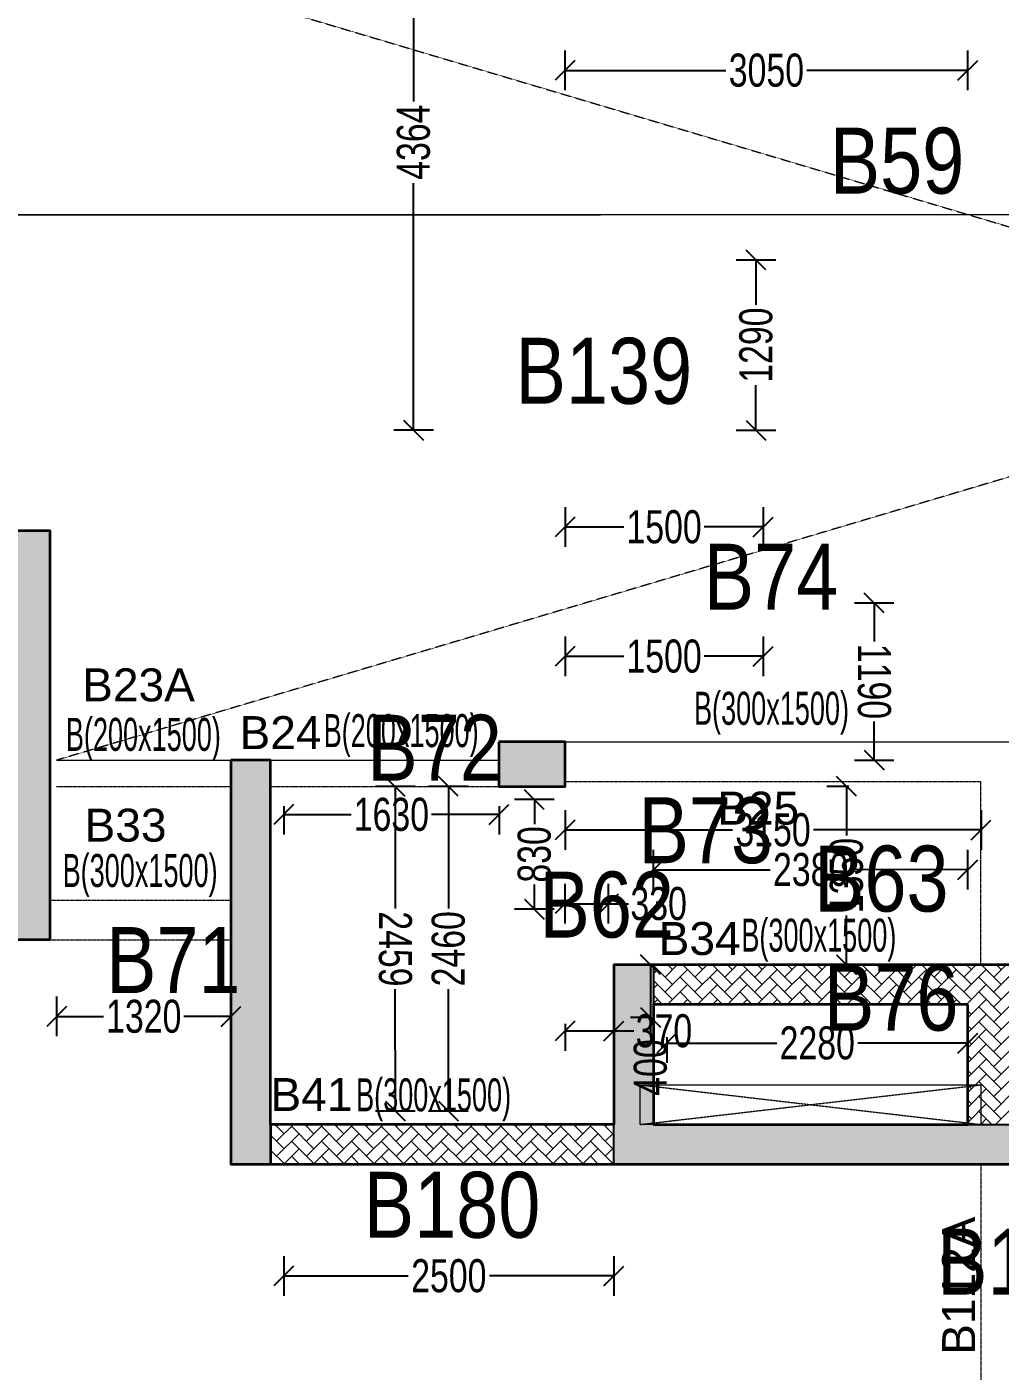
# Model space of a CAD drawing. Header units: millimetres. Extents: x -4 to 69440, y 27 to 29451.
# Drawn here: x 20498 to 27868, y 12879 to 23064 of the extents above; entities that cross this region are included whole.
import ezdxf
from ezdxf.enums import TextEntityAlignment as Align

# ---------------------------------------------------------------- set-up
doc = ezdxf.new("R2010")
doc.units = ezdxf.units.MM
doc.linetypes.add('ACAD_ISO04W100', pattern=[30, 24, -3, 0, -3])
doc.linetypes.add('HIDDEN', pattern=[0.375, 0.25, -0.125])
for name, color, linetype, lineweight in [('A-ANNO-TAGS-SECT', 4, 'ACAD_ISO04W100', 25), ('A-HIDD-ABVE', 8, 'HIDDEN', 20), ('S-BEAM', 7, 'Continuous', 18), ('S-BEAM-IDEN', 2, 'Continuous', 9), ('S-COL HATCH', 9, 'Continuous', 0), ('S-COLS', 5, 'Continuous', 35)]:
    doc.layers.add(name, color=color, linetype=linetype, lineweight=lineweight)
for name, color, linetype in [('Abhinav working', 6, 'Continuous'), ('Beam Nos', 7, 'Continuous'), ('SECTION LINE', 4, 'Continuous')]:
    doc.layers.add(name, color=color, linetype=linetype)
doc.styles.add('Dim.s & Anno.(Misc.)', font='ARIALN.TTF')
doc.styles.add('SC-BBS1', font='SansSerif')
doc.styles.add('SOBHA', font='swisscl.ttf')
doc.styles.add('Swis721 LtCn BT', font='swisscl.ttf', dxfattribs={"width": 0.9, "height": 233.355162})
doc.dimstyles.new('S-100', dxfattribs={"dimscale": 100, "dimtxt": 2.5, "dimasz": 1.5, "dimexe": 1.5, "dimexo": 1.5, "dimgap": 0.1, "dimtad": 0, "dimdec": 0, "dimrnd": 0.0005, "dimzin": 0, "dimdsep": 46, "dimtxsty": 'SOBHA', "dimblk": 'OBLIQUE', "dimcen": 0.09, "dimclrd": 8, "dimclre": 8, "dimclrt": 6, "dimadec": 0, "dimazin": 0, "dimtfac": 1, "dimtdec": 0, "dimtofl": 0, "dimtmove": 0, "dimatfit": 3, "dimfxl": 1.5, "dimfxlon": 1, "dimtolj": 1, "dimtzin": 0, "dimlwd": -1, "dimlwe": -1, "dimarcsym": 0})
pattern_1 = [(45, (-31789949.04, 20738732.18), (0, 113.13708499), [240, -80]), (135, (-31789892.47, 20738788.75), (9e-15, 113.13708499), [240, -80])]

# ---------------------------------------------------------------- blocks, each defined once
blk = doc.blocks.new('*U11')
at = {"lineweight": 20, "ltscale": 50}
blk.add_line((-5, 0), (-397.5, 0), dxfattribs=at)
at = {"color": 7, "style": 'Dim.s & Anno.(Misc.)'}
blk.add_attdef('SECTION-LETTER', text='', height=3, dxfattribs=at).set_placement((0, 0), align=Align.MIDDLE_CENTER)
blk = doc.blocks.new('*U10')
at = {"lineweight": 20, "ltscale": 50}
blk.add_line((-5, 0), (-225.54, 0), dxfattribs=at)
at = {"color": 7, "style": 'Dim.s & Anno.(Misc.)'}
blk.add_attdef('SECTION-LETTER', text='', height=3, dxfattribs=at).set_placement((0, 0), align=Align.MIDDLE_CENTER)
blk = doc.blocks.new('_OBLIQUE')
at = {"color": 0, "linetype": 'ByBlock'}
blk.add_line((-0.5, -0.5), (0.5, 0.5), dxfattribs=at)
blk = doc.blocks.new('*D242')
at = {"layer": 'Abhinav working', "color": 8, "transparency": 16777216}
for p, q in [((20723, 15716), (20723, 15416)), ((22043, 15716), (22043, 15416)), ((20723, 15566), (21079, 15566)), ((22043, 15566), (21687, 15566))]:
    blk.add_line(p, q, dxfattribs=at)
at = {"layer": 'Defpoints', "color": 0, "transparency": 16777216}
for p in [(20723, 16149, 0), (22043, 16149), (22043, 15566)]:
    blk.add_point(p, dxfattribs=at)
at = {"layer": 'Abhinav working', "color": 8, "transparency": 16777216, "xscale": 150, "yscale": 150, "zscale": 150, "rotation": 180}
blk.add_blockref('_OBLIQUE', (20723, 15566), dxfattribs=at)
at = {"layer": 'Abhinav working', "color": 8, "transparency": 16777216, "xscale": 150, "yscale": 150, "zscale": 150}
blk.add_blockref('_OBLIQUE', (22043, 15566), dxfattribs=at)
at = {"layer": 'Abhinav working', "color": 6, "transparency": 16777216, "insert": (21383, 15566), "char_height": 250, "attachment_point": 5, "style": 'SOBHA'}
blk.add_mtext('\\A1;1320', dxfattribs=at)
blk = doc.blocks.new('*D243')
at = {"layer": 'Abhinav working', "color": 8, "transparency": 16777216}
for p, q in [((22443, 17159), (22443, 16946)), ((24073, 17159), (24073, 16946)), ((22443, 17096), (22954, 17096)), ((24073, 17096), (23562, 17096))]:
    blk.add_line(p, q, dxfattribs=at)
at = {"layer": 'Defpoints', "color": 0, "transparency": 16777216}
for p in [(22443, 17309), (24073, 17309), (24073, 17096)]:
    blk.add_point(p, dxfattribs=at)
at = {"layer": 'Abhinav working', "color": 8, "transparency": 16777216, "xscale": 150, "yscale": 150, "zscale": 150, "rotation": 180}
blk.add_blockref('_OBLIQUE', (22443, 17096), dxfattribs=at)
at = {"layer": 'Abhinav working', "color": 8, "transparency": 16777216, "xscale": 150, "yscale": 150, "zscale": 150}
blk.add_blockref('_OBLIQUE', (24073, 17096), dxfattribs=at)
at = {"layer": 'Abhinav working', "color": 6, "transparency": 16777216, "insert": (23258, 17096), "char_height": 250, "attachment_point": 5, "style": 'SOBHA'}
blk.add_mtext('\\A1;1630', dxfattribs=at)
blk = doc.blocks.new('*D244')
at = {"layer": 'Abhinav working', "color": 8, "transparency": 16777216}
for p, q in [((23840, 17309), (23540, 17309)), ((23690, 17309), (23690, 16385)), ((23690, 14849), (23690, 15772)), ((23840, 14849), (23540, 14849))]:
    blk.add_line(p, q, dxfattribs=at)
at = {"layer": 'Defpoints', "color": 0, "transparency": 16777216}
for p in [(23690, 17309), (24273, 17309), (24273, 14849)]:
    blk.add_point(p, dxfattribs=at)
at = {"layer": 'Abhinav working', "color": 8, "transparency": 16777216, "xscale": 150, "yscale": 150, "zscale": 150}
for p, rotation in [((23690, 17309), 90), ((23690, 14849), 270)]:
    blk.add_blockref('_OBLIQUE', p, dxfattribs=dict(at, rotation=rotation))
at = {"layer": 'Abhinav working', "color": 6, "transparency": 16777216, "insert": (23690, 16079), "char_height": 250, "attachment_point": 5, "rotation": 90, "style": 'SOBHA'}
blk.add_mtext('\\A1;2460', dxfattribs=at)
blk = doc.blocks.new('*D245')
at = {"layer": 'Abhinav working', "color": 8, "transparency": 16777216}
for p, q in [((24573, 18445), (24573, 18145)), ((26073, 18445), (26073, 18145)), ((24573, 18295), (25019, 18295)), ((26073, 18295), (25627, 18295))]:
    blk.add_line(p, q, dxfattribs=at)
at = {"layer": 'Defpoints', "color": 0, "transparency": 16777216}
for p in [(24573, 18599), (26073, 18599), (26073, 18295)]:
    blk.add_point(p, dxfattribs=at)
at = {"layer": 'Abhinav working', "color": 8, "transparency": 16777216, "xscale": 150, "yscale": 150, "zscale": 150, "rotation": 180}
blk.add_blockref('_OBLIQUE', (24573, 18295), dxfattribs=at)
at = {"layer": 'Abhinav working', "color": 8, "transparency": 16777216, "xscale": 150, "yscale": 150, "zscale": 150}
blk.add_blockref('_OBLIQUE', (26073, 18295), dxfattribs=at)
at = {"layer": 'Abhinav working', "color": 6, "transparency": 16777216, "insert": (25323, 18295), "char_height": 250, "attachment_point": 5, "style": 'SOBHA'}
blk.add_mtext('\\A1;1500', dxfattribs=at)
blk = doc.blocks.new('*D246')
at = {"layer": 'Abhinav working', "color": 8, "transparency": 16777216}
for p, q in [((24573, 16270), (24573, 16570)), ((24903, 16270), (24903, 16570)), ((24573, 16420), (24903, 16420)), ((24903, 16420), (25053, 16420))]:
    blk.add_line(p, q, dxfattribs=at)
at = {"layer": 'Defpoints', "color": 0, "transparency": 16777216}
for p in [(24903, 16420), (24573, 15959), (24903, 15959)]:
    blk.add_point(p, dxfattribs=at)
at = {"layer": 'Abhinav working', "color": 8, "transparency": 16777216, "xscale": 150, "yscale": 150, "zscale": 150, "rotation": 180}
blk.add_blockref('_OBLIQUE', (24573, 16420), dxfattribs=at)
at = {"layer": 'Abhinav working', "color": 8, "transparency": 16777216, "xscale": 150, "yscale": 150, "zscale": 150}
blk.add_blockref('_OBLIQUE', (24903, 16420), dxfattribs=at)
at = {"layer": 'Abhinav working', "color": 6, "transparency": 16777216, "insert": (25282, 16420), "char_height": 250, "attachment_point": 5, "style": 'SOBHA'}
blk.add_mtext('\\A1;330', dxfattribs=at)
blk = doc.blocks.new('*D247')
at = {"layer": 'Abhinav working', "color": 8, "transparency": 16777216}
for p, q in [((25343, 15409), (25343, 15214)), ((27623, 15409), (27623, 15214)), ((25343, 15364), (26176, 15364)), ((27623, 15364), (26790, 15364))]:
    blk.add_line(p, q, dxfattribs=at)
at = {"layer": 'Defpoints', "color": 0, "transparency": 16777216}
for p in [(25343, 15559), (27623, 15559), (27623, 15364)]:
    blk.add_point(p, dxfattribs=at)
at = {"layer": 'Abhinav working', "color": 8, "transparency": 16777216, "xscale": 150, "yscale": 150, "zscale": 150, "rotation": 180}
blk.add_blockref('_OBLIQUE', (25343, 15364), dxfattribs=at)
at = {"layer": 'Abhinav working', "color": 8, "transparency": 16777216, "xscale": 150, "yscale": 150, "zscale": 150}
blk.add_blockref('_OBLIQUE', (27623, 15364), dxfattribs=at)
at = {"layer": 'Abhinav working', "color": 6, "transparency": 16777216, "insert": (26483, 15364), "char_height": 250, "attachment_point": 5, "style": 'SOBHA'}
blk.add_mtext('\\A1;2280', dxfattribs=at)
blk = doc.blocks.new('*D248')
at = {"layer": 'Abhinav working', "color": 8, "transparency": 16777216}
for p, q in [((25220, 15959), (25070, 15959)), ((25220, 15959), (25220, 15559)), ((25220, 15559), (25070, 15559)), ((25220, 15559), (25220, 15409))]:
    blk.add_line(p, q, dxfattribs=at)
at = {"layer": 'Defpoints', "color": 0, "transparency": 16777216}
for p in [(25343, 15959), (25220, 15559), (25343, 15559)]:
    blk.add_point(p, dxfattribs=at)
at = {"layer": 'Abhinav working', "color": 8, "transparency": 16777216, "xscale": 150, "yscale": 150, "zscale": 150}
for p, rotation in [((25220, 15959), 90), ((25220, 15559), 270)]:
    blk.add_blockref('_OBLIQUE', p, dxfattribs=dict(at, rotation=rotation))
at = {"layer": 'Abhinav working', "color": 6, "transparency": 16777216, "insert": (25220, 15179), "char_height": 250, "attachment_point": 5, "rotation": 90, "style": 'SOBHA'}
blk.add_mtext('\\A1;400', dxfattribs=at)
blk = doc.blocks.new('*D310')
at = {"layer": 'Abhinav working', "color": 8, "transparency": 16777216}
for p, q in [((22443, 13750), (22443, 13450)), ((24943, 13750), (24943, 13450)), ((22443, 13600), (23386, 13600)), ((24943, 13600), (24000, 13600))]:
    blk.add_line(p, q, dxfattribs=at)
at = {"layer": 'Defpoints', "color": 0, "transparency": 16777216}
for p in [(22443, 14449), (24943, 14449), (24943, 13600)]:
    blk.add_point(p, dxfattribs=at)
at = {"layer": 'Abhinav working', "color": 8, "transparency": 16777216, "xscale": 150, "yscale": 150, "zscale": 150, "rotation": 180}
blk.add_blockref('_OBLIQUE', (22443, 13600), dxfattribs=at)
at = {"layer": 'Abhinav working', "color": 8, "transparency": 16777216, "xscale": 150, "yscale": 150, "zscale": 150}
blk.add_blockref('_OBLIQUE', (24943, 13600), dxfattribs=at)
at = {"layer": 'Abhinav working', "color": 6, "transparency": 16777216, "insert": (23693, 13600), "char_height": 250, "attachment_point": 5, "style": 'SOBHA'}
blk.add_mtext('\\A1;2500', dxfattribs=at)
blk = doc.blocks.new('*D327')
at = {"layer": 'Abhinav working', "color": 8, "transparency": 16777216}
for p, q in [((23437, 17308), (23137, 17308)), ((23287, 17308), (23287, 16385)), ((23288, 14849), (23287, 15772)), ((23438, 14849), (23138, 14849))]:
    blk.add_line(p, q, dxfattribs=at)
at = {"layer": 'Defpoints', "color": 0, "transparency": 16777216}
for p in [(24272, 17308), (23288, 14849), (24273, 14849)]:
    blk.add_point(p, dxfattribs=at)
at = {"layer": 'Abhinav working', "color": 8, "transparency": 16777216, "xscale": 150, "yscale": 150, "zscale": 150}
for p, rotation in [((23287, 17308), 90.01370743428349), ((23288, 14849), 270.0137074342835)]:
    blk.add_blockref('_OBLIQUE', p, dxfattribs=dict(at, rotation=rotation))
at = {"layer": 'Abhinav working', "color": 6, "transparency": 16777216, "insert": (23287, 16078), "char_height": 250, "attachment_point": 5, "rotation": 270.0137, "style": 'SOBHA'}
blk.add_mtext('\\A1;2459', dxfattribs=at)
blk = doc.blocks.new('*D328')
at = {"layer": 'Abhinav working', "color": 8, "transparency": 16777216}
for p, q in [((24573, 15509), (24573, 15306)), ((24943, 15509), (24943, 15306)), ((24573, 15456), (24943, 15456)), ((24943, 15456), (25093, 15456))]:
    blk.add_line(p, q, dxfattribs=at)
at = {"layer": 'Defpoints', "color": 0, "transparency": 16777216}
for p in [(24573, 15659), (24943, 15659), (24943, 15456)]:
    blk.add_point(p, dxfattribs=at)
at = {"layer": 'Abhinav working', "color": 8, "transparency": 16777216, "xscale": 150, "yscale": 150, "zscale": 150, "rotation": 180}
blk.add_blockref('_OBLIQUE', (24573, 15456), dxfattribs=at)
at = {"layer": 'Abhinav working', "color": 8, "transparency": 16777216, "xscale": 150, "yscale": 150, "zscale": 150}
blk.add_blockref('_OBLIQUE', (24943, 15456), dxfattribs=at)
at = {"layer": 'Abhinav working', "color": 6, "transparency": 16777216, "insert": (25322, 15456), "char_height": 250, "attachment_point": 5, "style": 'SOBHA'}
blk.add_mtext('\\A1;370', dxfattribs=at)
blk = doc.blocks.new('*D329')
at = {"layer": 'Abhinav working', "color": 8, "transparency": 16777216}
for p, q in [((25243, 16528), (25243, 16828)), ((27623, 16529), (27623, 16829)), ((25243, 16678), (26126, 16678)), ((27623, 16679), (26739, 16678))]:
    blk.add_line(p, q, dxfattribs=at)
at = {"layer": 'Defpoints', "color": 0, "transparency": 16777216}
for p in [(27623, 16679), (25243, 15958), (27623, 15959)]:
    blk.add_point(p, dxfattribs=at)
at = {"layer": 'Abhinav working', "color": 8, "transparency": 16777216, "xscale": 150, "yscale": 150, "zscale": 150}
for p, rotation in [((25243, 16678), 180.0170933098416), ((27623, 16679), 0.0170933098416402)]:
    blk.add_blockref('_OBLIQUE', p, dxfattribs=dict(at, rotation=rotation))
at = {"layer": 'Abhinav working', "color": 6, "transparency": 16777216, "insert": (26433, 16678), "char_height": 250, "attachment_point": 5, "rotation": 0.0171, "style": 'SOBHA'}
blk.add_mtext('\\A1;2380', dxfattribs=at)
blk = doc.blocks.new('*D348')
at = {"layer": 'Abhinav working', "color": 8, "transparency": 16777216}
for p, q in [((25869, 21298), (26169, 21298)), ((26019, 21298), (26019, 20957)), ((26019, 20008), (26019, 20349)), ((25869, 20008), (26169, 20008))]:
    blk.add_line(p, q, dxfattribs=at)
at = {"layer": 'Defpoints', "color": 0, "transparency": 16777216}
for p in [(24573, 21298), (24573, 20008), (26019, 20008)]:
    blk.add_point(p, dxfattribs=at)
at = {"layer": 'Abhinav working', "color": 8, "transparency": 16777216, "xscale": 150, "yscale": 150, "zscale": 150}
for p, rotation in [((26019, 21298), 90), ((26019, 20008), 270)]:
    blk.add_blockref('_OBLIQUE', p, dxfattribs=dict(at, rotation=rotation))
at = {"layer": 'Abhinav working', "color": 6, "transparency": 16777216, "insert": (26019, 20653), "char_height": 250, "attachment_point": 5, "rotation": 90, "style": 'SOBHA'}
blk.add_mtext('\\A1;1290', dxfattribs=at)
blk = doc.blocks.new('*D367')
at = {"layer": 'Abhinav working', "color": 8, "transparency": 16777216}
for p, q in [((26764, 18699), (27064, 18699)), ((26914, 18699), (26914, 18408)), ((26914, 17509), (26914, 17800)), ((26764, 17509), (27064, 17509))]:
    blk.add_line(p, q, dxfattribs=at)
at = {"layer": 'Defpoints', "color": 0, "transparency": 16777216}
for p in [(26073, 18699), (26914, 18699), (26073, 17509)]:
    blk.add_point(p, dxfattribs=at)
at = {"layer": 'Abhinav working', "color": 8, "transparency": 16777216, "xscale": 150, "yscale": 150, "zscale": 150}
for p, rotation in [((26914, 18699), 90.00021059596487), ((26914, 17509), 270.0002105959649)]:
    blk.add_blockref('_OBLIQUE', p, dxfattribs=dict(at, rotation=rotation))
at = {"layer": 'Abhinav working', "color": 6, "transparency": 16777216, "insert": (26914, 18104), "char_height": 250, "attachment_point": 5, "rotation": 270.0002, "style": 'SOBHA'}
blk.add_mtext('\\A1;1190', dxfattribs=at)
blk = doc.blocks.new('*D412')
at = {"layer": 'Abhinav working', "color": 8, "transparency": 16777216}
for p, q in [((24573, 17129), (24573, 16829)), ((27723, 17129), (27723, 16829)), ((24573, 16979), (25841, 16979)), ((27723, 16979), (26455, 16979))]:
    blk.add_line(p, q, dxfattribs=at)
at = {"layer": 'Defpoints', "color": 0, "transparency": 16777216}
for p in [(24573, 17309), (27723, 17309), (27723, 16979)]:
    blk.add_point(p, dxfattribs=at)
at = {"layer": 'Abhinav working', "color": 8, "transparency": 16777216, "xscale": 150, "yscale": 150, "zscale": 150, "rotation": 180}
blk.add_blockref('_OBLIQUE', (24573, 16979), dxfattribs=at)
at = {"layer": 'Abhinav working', "color": 8, "transparency": 16777216, "xscale": 150, "yscale": 150, "zscale": 150}
blk.add_blockref('_OBLIQUE', (27723, 16979), dxfattribs=at)
at = {"layer": 'Abhinav working', "color": 6, "transparency": 16777216, "insert": (26148, 16979), "char_height": 250, "attachment_point": 5, "style": 'SOBHA'}
blk.add_mtext('\\A1;3150', dxfattribs=at)
blk = doc.blocks.new('*D415')
at = {"layer": 'Abhinav working', "color": 8, "transparency": 16777216}
for p, q in [((24573, 22585), (24573, 22885)), ((27623, 22585), (27623, 22885)), ((24573, 22735), (25791, 22735)), ((27623, 22735), (26405, 22735))]:
    blk.add_line(p, q, dxfattribs=at)
at = {"layer": 'Defpoints', "color": 0, "transparency": 16777216}
for p in [(27623, 22735), (24573, 22249), (27623, 22249)]:
    blk.add_point(p, dxfattribs=at)
at = {"layer": 'Abhinav working', "color": 8, "transparency": 16777216, "xscale": 150, "yscale": 150, "zscale": 150, "rotation": 180}
blk.add_blockref('_OBLIQUE', (24573, 22735), dxfattribs=at)
at = {"layer": 'Abhinav working', "color": 8, "transparency": 16777216, "xscale": 150, "yscale": 150, "zscale": 150}
blk.add_blockref('_OBLIQUE', (27623, 22735), dxfattribs=at)
at = {"layer": 'Abhinav working', "color": 6, "transparency": 16777216, "insert": (26098, 22735), "char_height": 250, "attachment_point": 5, "style": 'SOBHA'}
blk.add_mtext('\\A1;3050', dxfattribs=at)
blk = doc.blocks.new('*D416')
at = {"layer": 'Abhinav working', "color": 8, "transparency": 16777216}
for p, q in [((24573, 19425), (24573, 19125)), ((26073, 19425), (26073, 19125)), ((24573, 19275), (25019, 19275)), ((26073, 19275), (25627, 19275))]:
    blk.add_line(p, q, dxfattribs=at)
at = {"layer": 'Defpoints', "color": 0, "transparency": 16777216}
for p in [(24573, 19909), (26073, 19909), (26073, 19275)]:
    blk.add_point(p, dxfattribs=at)
at = {"layer": 'Abhinav working', "color": 8, "transparency": 16777216, "xscale": 150, "yscale": 150, "zscale": 150, "rotation": 180}
blk.add_blockref('_OBLIQUE', (24573, 19275), dxfattribs=at)
at = {"layer": 'Abhinav working', "color": 8, "transparency": 16777216, "xscale": 150, "yscale": 150, "zscale": 150}
blk.add_blockref('_OBLIQUE', (26073, 19275), dxfattribs=at)
at = {"layer": 'Abhinav working', "color": 6, "transparency": 16777216, "insert": (25323, 19275), "char_height": 250, "attachment_point": 5, "style": 'SOBHA'}
blk.add_mtext('\\A1;1500', dxfattribs=at)
blk = doc.blocks.new('*D417')
at = {"layer": 'Abhinav working', "color": 8, "transparency": 16777216}
for p, q in [((24491, 17209), (24191, 17209)), ((24341, 17209), (24341, 17023)), ((24341, 16379), (24341, 16565)), ((24491, 16379), (24191, 16379))]:
    blk.add_line(p, q, dxfattribs=at)
at = {"layer": 'Defpoints', "color": 0, "transparency": 16777216}
for p in [(24341, 17209), (25043, 17209), (25043, 16379)]:
    blk.add_point(p, dxfattribs=at)
at = {"layer": 'Abhinav working', "color": 8, "transparency": 16777216, "xscale": 150, "yscale": 150, "zscale": 150}
for p, rotation in [((24341, 17209), 89.99988758038377), ((24341, 16379), 269.9998875803838)]:
    blk.add_blockref('_OBLIQUE', p, dxfattribs=dict(at, rotation=rotation))
at = {"layer": 'Abhinav working', "color": 6, "transparency": 16777216, "insert": (24341, 16794), "char_height": 250, "attachment_point": 5, "rotation": 89.9999, "style": 'SOBHA'}
blk.add_mtext('\\A1;830', dxfattribs=at)
blk = doc.blocks.new('*D418')
at = {"layer": 'Abhinav working', "color": 8, "transparency": 16777216}
for p, q in [((26723, 17309), (26555, 17309)), ((26705, 17309), (26705, 16938)), ((26705, 15959), (26705, 16330)), ((26723, 15959), (26555, 15959))]:
    blk.add_line(p, q, dxfattribs=at)
at = {"layer": 'Defpoints', "color": 0, "transparency": 16777216}
for p in [(26705, 17309), (26873, 17309), (26873, 15959)]:
    blk.add_point(p, dxfattribs=at)
at = {"layer": 'Abhinav working', "color": 8, "transparency": 16777216, "xscale": 150, "yscale": 150, "zscale": 150}
for p, rotation in [((26705, 17309), 90), ((26705, 15959), 270)]:
    blk.add_blockref('_OBLIQUE', p, dxfattribs=dict(at, rotation=rotation))
at = {"layer": 'Abhinav working', "color": 6, "transparency": 16777216, "insert": (26705, 16634), "char_height": 250, "attachment_point": 5, "rotation": 90, "style": 'SOBHA'}
blk.add_mtext('\\A1;1350', dxfattribs=at)
blk = doc.blocks.new('*D436')
at = {"layer": 'Abhinav working', "color": 8, "transparency": 16777216}
for p, q in [((23576, 24373), (23276, 24373)), ((23426, 24373), (23426, 22500)), ((23426, 20009), (23426, 21881)), ((23576, 20009), (23276, 20009))]:
    blk.add_line(p, q, dxfattribs=at)
at = {"layer": 'Defpoints', "color": 0, "transparency": 16777216}
for p in [(23426, 24373), (24073, 24373), (24073, 20009)]:
    blk.add_point(p, dxfattribs=at)
at = {"layer": 'Abhinav working', "color": 8, "transparency": 16777216, "xscale": 150, "yscale": 150, "zscale": 150}
for p, rotation in [((23426, 24373), 90), ((23426, 20009), 270)]:
    blk.add_blockref('_OBLIQUE', p, dxfattribs=dict(at, rotation=rotation))
at = {"layer": 'Abhinav working', "color": 6, "transparency": 16777216, "insert": (23426, 22191), "char_height": 250, "attachment_point": 5, "rotation": 90, "style": 'SOBHA'}
blk.add_mtext('\\A1;4364', dxfattribs=at)

msp = doc.modelspace()

# ---------------------------------------------------------------- hatches: boundary and pattern name
at = {"layer": 'S-COL HATCH', "transparency": 33554687}
h = msp.add_hatch(color=256, dxfattribs=at)
h.dxf.hatch_style = 1
h.paths.add_polyline_path([(20372.8, 16147.6), (20672.8, 16147.6), (20672.8, 19247.6), (20372.8, 19247.6)])
h = msp.add_hatch(color=256, dxfattribs=at)
h.dxf.hatch_style = 1
h.paths.add_polyline_path([(24572.8, 17647.6), (24072.8, 17647.6), (24072.8, 17307.6), (24572.8, 17307.6)])
h = msp.add_hatch(color=256, dxfattribs=at)
h.dxf.hatch_style = 1
h.paths.add_polyline_path([(22342.8, 17507.6), (22042.8, 17507.6), (22042.8, 14447.6), (22342.8, 14447.6), (22342.8, 14747.6)])
h = msp.add_hatch(color=256, dxfattribs=at)
h.dxf.hatch_style = 1
h.paths.add_polyline_path([(24942.8, 15957.6), (25242.8, 15957.6), (25242.8, 14747.6), (28022.8, 14747.6), (28022.8, 14447.6), (24942.8, 14447.6)])
at = {"layer": 'S-COL HATCH'}
h = msp.add_hatch(dxfattribs=at)
h.set_pattern_fill('AR-HBONE', color=256, scale=20)
h.set_pattern_definition(pattern_1)
h.paths.add_polyline_path([(27622.8, 15657.6), (27622.8, 14747.6), (27622.8, 14747.6), (27622.8, 14747.6), (28022.8, 14747.6), (28022.8, 15957.6), (25242.8, 15957.6), (25242.8, 15657.6), (25242.8, 15657.6)])
h = msp.add_hatch(dxfattribs=at)
h.set_pattern_fill('AR-HBONE', color=256, scale=20)
h.set_pattern_definition(pattern_1)
h.paths.add_polyline_path([(22342.8, 14747.6), (22342.8, 14447.6), (24942.8, 14447.6), (24942.8, 14747.6)])

# ---------------------------------------------------------------- linework, layer by layer
at = {"layer": 'A-HIDD-ABVE', "linetype": 'HIDDEN'}
for p, q in [((17522.8, 24647.6, 0), (41522.8, 17507.6)), ((44722.8, 24647.6, 0), (20722.8, 17507.6)), ((25142.8, 15047.8), (27722.8, 14747.6)), ((25142.8, 14747.6), (27722.8, 15047.8))]:
    msp.add_line(p, q, dxfattribs=at)
at = {"layer": 'S-BEAM'}
for p, q in [((24572.8, 17647.6), (37681.1, 17647.6, 0)), ((20722.8, 17507.6), (24081.1, 17507.6)), ((22342.8, 17507.6), (24072.8, 17507.6))]:
    msp.add_line(p, q, dxfattribs=at)
at = {"layer": 'S-BEAM', "linetype": 'HIDDEN'}
for p, q in [((24572.8, 17347.6), (27722.8, 17347.6)), ((27722.8, 15957.6), (27722.8, 17347.6)), ((20722.8, 17307.6, 0), (22042.8, 17307.6, 0)), ((22342.8, 17307.6), (24072.8, 17307.6)), ((20672.8, 16447.6), (22042.8, 16447.6)), ((20672.8, 16147.6), (22042.8, 16147.6)), ((27722.8, 14447.6), (27722.8, 12447.6))]:
    msp.add_line(p, q, dxfattribs=at)
at = {"layer": 'S-BEAM', "elevation": 0}
msp.add_lwpolyline([(27722.8, 14747.6), (25142.8, 14747.6), (25142.8, 15047.8), (27722.8, 15047.8)], close=True, dxfattribs=at)
at = {"layer": 'S-COL HATCH'}
msp.add_line((25242.8, 15657.6), (25242.8, 15957.6), dxfattribs=at)
at = {"layer": 'S-COLS'}
msp.add_line((22342.8, 14747.6), (22342.8, 14447.6), dxfattribs=at)
at = {"layer": 'S-COLS', "elevation": 0}
for points in [[(20372.8, 19247.6), (20672.8, 19247.6), (20672.8, 16147.6), (20372.8, 16147.6)], [(24072.8, 17647.6), (24072.8, 17307.6), (24572.8, 17307.6), (24572.8, 17647.6)], [(22042.8, 17507.6), (22042.8, 14447.6), (28022.8, 14447.6), (28022.8, 15957.6), (24942.8, 15957.6), (24942.8, 14747.6), (22342.8, 14747.6), (22342.8, 17507.6), (22042.8, 17507.6)], [(27622.8, 15657.6), (25242.8, 15657.6), (25242.8, 14747.6), (27622.8, 14747.6)]]:
    msp.add_lwpolyline(points, close=True, dxfattribs=at)
at = {"layer": 'SECTION LINE', "elevation": 0}
msp.add_lwpolyline([(24942.8, 15957.6), (25242.8, 15957.6), (25242.8, 14747.6), (28022.8, 14747.6), (28022.8, 14447.6), (24942.8, 14447.6)], close=True, dxfattribs=at)

# ---------------------------------------------------------------- block references
at = {"layer": 'A-ANNO-TAGS-SECT', "yscale": 99.63369610839109, "zscale": 99.63369610839109}
for name, p, xscale in [('*U10', (2370.1, 21640.2), -99.63369610839109), ('*U11', (59378.6, 21640.2), 99.63369610839109)]:
    msp.add_blockref(name, p, dxfattribs=dict(at, xscale=xscale))

# ---------------------------------------------------------------- texts
at = {"layer": 'Abhinav working', "char_height": 500, "attachment_point": 1, "style": 'Dim.s & Anno.(Misc.)'}
for s, insert in [('B59', (26577.2, 22300.9, 0)), ('B139', (24198.2, 20708.4, 0)), ('B74', (25623.3, 19147.8, 0)), ('B72', (23075.5, 17852.2, 0)), ('B73', (25129.4, 17227.2, 0)), ('B63', (26458.2, 16860.9, 0)), ('B62', (24379.1, 16663.8, 0)), ('B71', (21096.7, 16243.2, 0)), ('B76', (26533.1, 15958.9, 0)), ('B180', (23048.4, 14388.8, 0)), ('B199', (27390.5, 13958.2, 0))]:
    msp.add_mtext_dynamic_manual_height_columns(s, width=21149.247, gutter_width=5423.5, heights=[0], dxfattribs=dict(at, insert=insert))
at = {"layer": 'Beam Nos', "style": 'SC-BBS1'}
for s, p in [('B23A', (21343.3, 17878.5, 0)), ('B24', (22418.2, 17516.6)), ('B25', (26035.7, 16944.2, 0)), ('B33', (21244.8, 16815.7, 0)), ('B34', (25592.4, 15956.7)), ('B41', (22652.6, 14774.2))]:
    msp.add_text(s, height=250, dxfattribs=at).set_placement(p, align=Align.BOTTOM_CENTER)
msp.add_text('B112A', height=250, rotation=90, dxfattribs=at).set_placement((27753.7, 13526.1, 0), align=Align.BOTTOM_CENTER)
at = {"layer": 'S-BEAM-IDEN', "style": 'Swis721 LtCn BT', "width": 0.8}
msp.add_text('B(300x1500)', height=250, dxfattribs=at).set_placement((25549.6, 17776))
for s, p in [('B(200x1500)', (20793, 17578.5)), ('B(200x1500)', (22745.2, 17607)), ('B(300x1500)', (20768.4, 16547)), ('B(300x1500)', (25908.1, 16057, 0)), ('B(300x1500)', (22990.7, 14847, 0))]:
    msp.add_text(s, height=250, rotation=360, dxfattribs=at).set_placement(p)

# ---------------------------------------------------------------- dimensions: what is measured, and where the dimension line sits
at = {"layer": 'Abhinav working', "color": 3}
for p1, p2, distance, picture, middle in [((24073, 20008.9, 0), (24073, 24372.5), 647.1, '*D436', (23425.9, 22190.7)), ((26073, 17508.9, 0), (26073, 18698.9, 0), -841.5, '*D367', (26914.5, 18103.9)), ((24272.4, 17308.2, 0), (24273, 14848.9, 0), -985.3, '*D327', (23287.4, 16078.3, 0)), ((25043, 16378.9, 0), (25043, 17208.9, 0), 701.7, '*D417', (24341.3, 16793.9)), ((24573, 17308.9, 0), (27723, 17308.9, 0), -330.1, '*D412', (26148, 16978.8)), ((25243, 15958.2, 0), (27623, 15958.9, 0), 719.9, '*D329', (26432.8, 16678.4, 0)), ((24573, 15659, 0), (24943, 15659, 0), -203.2, '*D328', (25321.5, 15455.7, 0))]:
    dim = msp.add_aligned_dim(p1=p1, p2=p2, distance=distance, dimstyle='S-100', dxfattribs=at)
    dim.commit()
    dim.dimension.update_dxf_attribs({"geometry": picture, "text_midpoint": middle})
for base, p1, p2, picture, middle in [((27623, 22734.6), (24573, 22248.9, 0), (27623, 22248.9, 0), '*D415', (26098, 22734.6)), ((26073, 19275.2), (24573, 19908.9, 0), (26073, 19908.9, 0), '*D416', (25323, 19275.2))]:
    dim = msp.add_linear_dim(base=base, p1=p1, p2=p2, dimstyle='S-100', dxfattribs=at)
    dim.commit()
    dim.dimension.update_dxf_attribs({"geometry": picture, "text_midpoint": middle})
for base, p1, p2, picture, middle in [((26018.9, 20008.2, 0), (24573, 21298.2, 0), (24573, 20008.2, 0), '*D348', (26018.9, 20653.2, 0)), ((26704.9, 17308.9), (26873, 15958.9, 0), (26873, 17308.9, 0), '*D418', (26704.9, 16633.9))]:
    dim = msp.add_linear_dim(base=base, p1=p1, p2=p2, angle=90, dimstyle='S-100', dxfattribs=at)
    dim.commit()
    dim.dimension.update_dxf_attribs({"geometry": picture, "text_midpoint": middle})
at = {"layer": 'Abhinav working'}
for base, p1, p2, picture, middle in [((26073, 18295.4), (24573, 18598.9, 0), (26073, 18598.9, 0), '*D245', (25323, 18295.4)), ((24903.2, 16419.8), (24573, 15958.9, 0), (24903.2, 15958.9, 0), '*D246', (25281.7, 16419.8)), ((22043, 15566.1), (20723, 16148.9, 0), (22043, 16148.9, 0), '*D242', (21383, 15566.1)), ((27623, 15364.2), (25343, 15558.9, 0), (27623, 15558.9, 0), '*D247', (26483, 15364.2)), ((24943, 13600, 0), (22443, 14448.9, 0), (24943, 14448.9, 0), '*D310', (23693, 13600, 0))]:
    dim = msp.add_linear_dim(base=base, p1=p1, p2=p2, dimstyle='S-100', dxfattribs=at)
    dim.commit()
    dim.dimension.update_dxf_attribs({"geometry": picture, "text_midpoint": middle})
for base, p1, p2, picture, middle in [((23690.2, 17308.9), (24273, 14848.9, 0), (24273, 17308.9, 0), '*D244', (23690.2, 16078.9)), ((25219.7, 15558.9), (25343, 15958.9, 0), (25343, 15558.9, 0), '*D248', (25219.7, 15178.9))]:
    dim = msp.add_linear_dim(base=base, p1=p1, p2=p2, angle=90, dimstyle='S-100', dxfattribs=at)
    dim.commit()
    dim.dimension.update_dxf_attribs({"geometry": picture, "text_midpoint": middle})
dim = msp.add_aligned_dim(p1=(22443, 17308.9, 0), p2=(24073, 17308.9, 0), distance=-213.2, dimstyle='S-100', dxfattribs=at)
dim.commit()
dim.dimension.update_dxf_attribs({"geometry": '*D243', "text_midpoint": (23258, 17095.6)})

doc.saveas('drawing.dxf')
